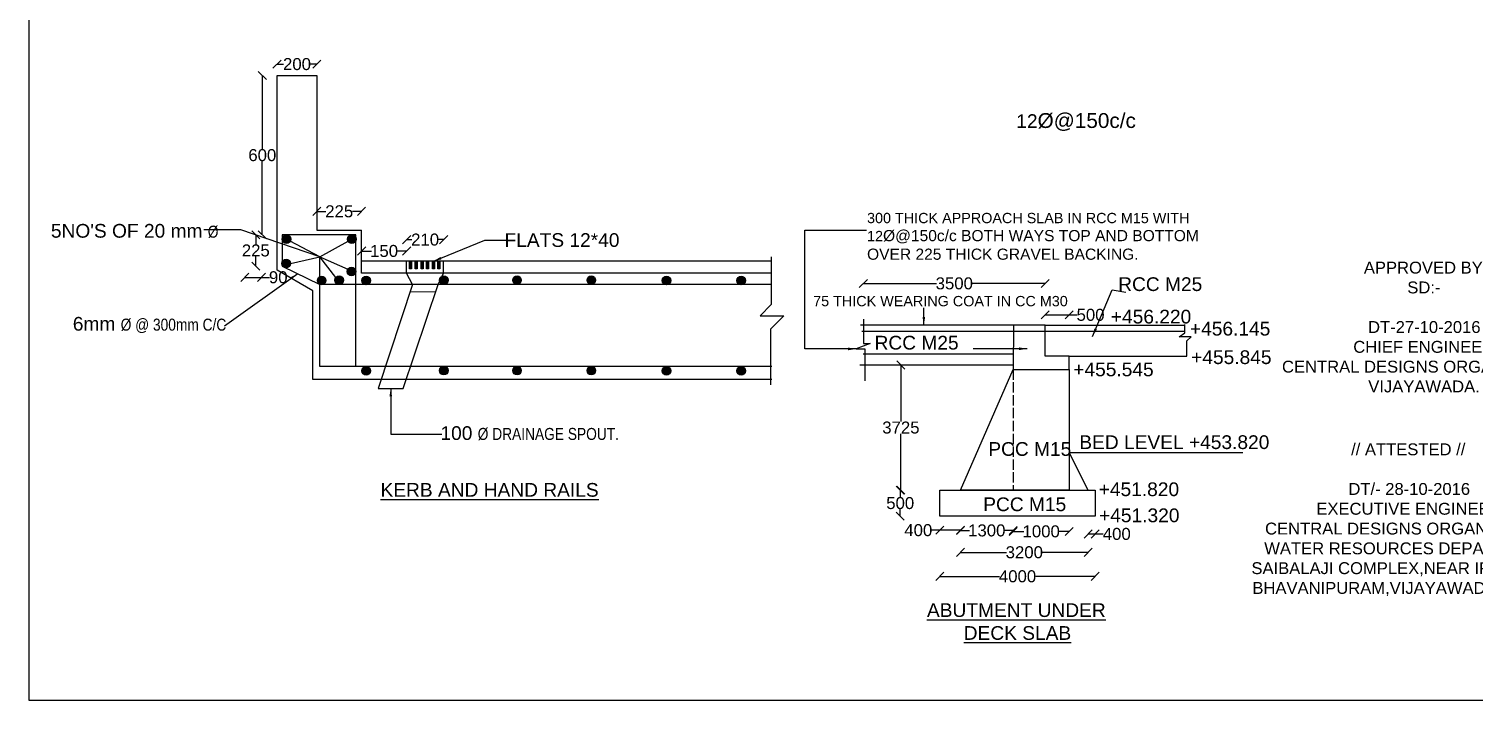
# Model space of a CAD drawing. Header units: millimetres. Extents: x 5124 to 6568637, y 2311 to 91879094.
# Drawn here: x 3844488 to 3861352, y 45936271 to 45944101 of the extents above; entities that cross this region are included whole.
import ezdxf

# ---------------------------------------------------------------- set-up
doc = ezdxf.new("R2010")
doc.units = ezdxf.units.MM
doc.header["$MEASUREMENT"] = 0
doc.linetypes.add('ACAD_ISO02W100', pattern=[15, 12, -3])
for name, color, linetype in [('DIMENSION', 7, 'Continuous'), ('DRAWING', 7, 'Continuous'), ('TEXT', 7, 'Continuous')]:
    doc.layers.add(name, color=color, linetype=linetype)
doc.styles.get("Standard").update_dxf_attribs({"font": 'arial.ttf', "height": 140})
doc.dimstyles.get("Standard").update_dxf_attribs({"dimtxt": 200, "dimasz": 110, "dimexe": 0.18, "dimexo": 0.0625, "dimgap": 0.09, "dimtad": 0, "dimtih": 1, "dimtoh": 1, "dimdec": 0, "dimzin": 0, "dimdsep": 46, "dimtxsty": 'Standard', "dimblk": 'OBLIQUE', "dimcen": 0.09, "dimse1": 1, "dimse2": 1, "dimadec": 0, "dimazin": 0, "dimtfac": 1, "dimtdec": 0, "dimtofl": 0, "dimtmove": 0, "dimatfit": 3, "dimfxl": 1, "dimtolj": 1, "dimtzin": 0, "dimarcsym": 0})

# ---------------------------------------------------------------- blocks, each defined once
blk = doc.blocks.new('_Oblique')
at = {"color": 0, "linetype": 'ByBlock', "lineweight": -2}
blk.add_line((-0.5, -0.5), (0.5, 0.5), dxfattribs=at)
blk = doc.blocks.new('*D110')
at = {"layer": 'Defpoints', "color": 0, "linetype": 'Continuous', "transparency": 16777216}
for p in [(3847848, 45943690), (3847383, 45943557), (3847848, 45943557)]:
    blk.add_point(p, dxfattribs=at)
at = {"layer": 'DIMENSION', "color": 0, "linetype": 'Continuous', "lineweight": -2, "transparency": 16777216}
for p, q in [((3847383, 45943690), (3847460, 45943690)), ((3847848, 45943690), (3847771, 45943690))]:
    blk.add_line(p, q, dxfattribs=at)
at = {"layer": 'DIMENSION', "color": 0, "linetype": 'Continuous', "lineweight": -2, "transparency": 16777216, "xscale": 95, "yscale": 95, "zscale": 95, "rotation": 180}
blk.add_blockref('_Oblique', (3847383, 45943690), dxfattribs=at)
at = {"layer": 'DIMENSION', "color": 0, "linetype": 'Continuous', "lineweight": -2, "transparency": 16777216, "xscale": 95, "yscale": 95, "zscale": 95}
blk.add_blockref('_Oblique', (3847848, 45943690), dxfattribs=at)
at = {"layer": 'DIMENSION', "color": 0, "linetype": 'Continuous', "transparency": 16777216, "insert": (3847616, 45943690), "char_height": 140, "attachment_point": 5}
blk.add_mtext('\\A1;200', dxfattribs=at)
blk = doc.blocks.new('*D111')
at = {"layer": 'Defpoints', "color": 0, "linetype": 'Continuous', "transparency": 16777216}
for p in [(3847383, 45943557), (3847211, 45941699), (3847444, 45941699)]:
    blk.add_point(p, dxfattribs=at)
at = {"layer": 'DIMENSION', "color": 0, "linetype": 'Continuous', "lineweight": -2, "transparency": 16777216}
for p, q in [((3847211, 45943557), (3847211, 45942700)), ((3847211, 45941699), (3847211, 45942556))]:
    blk.add_line(p, q, dxfattribs=at)
at = {"layer": 'DIMENSION', "color": 0, "linetype": 'Continuous', "lineweight": -2, "transparency": 16777216, "xscale": 95, "yscale": 95, "zscale": 95}
for p, rotation in [((3847211, 45943557), 90), ((3847211, 45941699), 270)]:
    blk.add_blockref('_Oblique', p, dxfattribs=dict(at, rotation=rotation))
at = {"layer": 'DIMENSION', "color": 0, "linetype": 'Continuous', "transparency": 16777216, "insert": (3847211, 45942628), "char_height": 140, "attachment_point": 5}
blk.add_mtext('\\A1;600', dxfattribs=at)
blk = doc.blocks.new('*D112')
at = {"layer": 'Defpoints', "color": 0, "linetype": 'Continuous', "transparency": 16777216}
for p in [(3848369.5, 45941972.5), (3847848, 45941755), (3848369.5, 45941754)]:
    blk.add_point(p, dxfattribs=at)
at = {"layer": 'DIMENSION', "color": 0, "linetype": 'Continuous', "lineweight": -2, "transparency": 16777216}
for p, q in [((3847848, 45941972.5), (3847952.2821, 45941972.5)), ((3848369.5, 45941972.5), (3848265.2179, 45941972.5))]:
    blk.add_line(p, q, dxfattribs=at)
at = {"layer": 'DIMENSION', "color": 0, "linetype": 'Continuous', "lineweight": -2, "transparency": 16777216, "xscale": 95, "yscale": 95, "zscale": 95, "rotation": 180}
blk.add_blockref('_Oblique', (3847848, 45941972.5), dxfattribs=at)
at = {"layer": 'DIMENSION', "color": 0, "linetype": 'Continuous', "lineweight": -2, "transparency": 16777216, "xscale": 95, "yscale": 95, "zscale": 95}
blk.add_blockref('_Oblique', (3848369.5, 45941972.5), dxfattribs=at)
at = {"layer": 'DIMENSION', "color": 0, "linetype": 'Continuous', "transparency": 16777216, "insert": (3848108.75, 45941972.5), "char_height": 140, "attachment_point": 5}
blk.add_mtext('\\A1;225', dxfattribs=at)
blk = doc.blocks.new('*D113')
at = {"layer": 'Defpoints', "color": 0, "linetype": 'Continuous', "transparency": 16777216}
for p in [(3848895, 45941510), (3848370, 45941392), (3848895, 45941392)]:
    blk.add_point(p, dxfattribs=at)
at = {"layer": 'DIMENSION', "color": 0, "linetype": 'Continuous', "lineweight": -2, "transparency": 16777216}
for p, q in [((3848370, 45941510), (3848484, 45941510)), ((3848895, 45941510), (3848780, 45941510))]:
    blk.add_line(p, q, dxfattribs=at)
at = {"layer": 'DIMENSION', "color": 0, "linetype": 'Continuous', "lineweight": -2, "transparency": 16777216, "xscale": 95, "yscale": 95, "zscale": 95, "rotation": 180}
blk.add_blockref('_Oblique', (3848370, 45941510), dxfattribs=at)
at = {"layer": 'DIMENSION', "color": 0, "linetype": 'Continuous', "lineweight": -2, "transparency": 16777216, "xscale": 95, "yscale": 95, "zscale": 95}
blk.add_blockref('_Oblique', (3848895, 45941510), dxfattribs=at)
at = {"layer": 'DIMENSION', "color": 0, "linetype": 'Continuous', "transparency": 16777216, "insert": (3848632, 45941510), "char_height": 140, "attachment_point": 5}
blk.add_mtext('\\A1;150', dxfattribs=at)
blk = doc.blocks.new('*D114')
at = {"layer": 'Defpoints', "color": 0, "linetype": 'Continuous', "transparency": 16777216}
for p in [(3849327, 45941643), (3848895, 45941392), (3849327, 45941392)]:
    blk.add_point(p, dxfattribs=at)
at = {"layer": 'DIMENSION', "color": 0, "linetype": 'Continuous', "lineweight": -2, "transparency": 16777216}
for p, q in [((3848895, 45941643), (3848955, 45941643)), ((3849327, 45941643), (3849267, 45941643))]:
    blk.add_line(p, q, dxfattribs=at)
at = {"layer": 'DIMENSION', "color": 0, "linetype": 'Continuous', "lineweight": -2, "transparency": 16777216, "xscale": 95, "yscale": 95, "zscale": 95, "rotation": 180}
blk.add_blockref('_Oblique', (3848895, 45941643), dxfattribs=at)
at = {"layer": 'DIMENSION', "color": 0, "linetype": 'Continuous', "lineweight": -2, "transparency": 16777216, "xscale": 95, "yscale": 95, "zscale": 95}
blk.add_blockref('_Oblique', (3849327, 45941643), dxfattribs=at)
at = {"layer": 'DIMENSION', "color": 0, "linetype": 'Continuous', "transparency": 16777216, "insert": (3849111, 45941643), "char_height": 140, "attachment_point": 5}
blk.add_mtext('\\A1;210', dxfattribs=at)
blk = doc.blocks.new('*D115')
at = {"layer": 'Defpoints', "color": 0, "linetype": 'Continuous', "transparency": 16777216}
for p in [(3847444, 45941699), (3847135, 45941334), (3847444, 45941334)]:
    blk.add_point(p, dxfattribs=at)
at = {"layer": 'DIMENSION', "color": 0, "linetype": 'Continuous', "lineweight": -2, "transparency": 16777216}
for p, q in [((3847135, 45941699), (3847135, 45941588)), ((3847135, 45941334), (3847135, 45941445))]:
    blk.add_line(p, q, dxfattribs=at)
at = {"layer": 'DIMENSION', "color": 0, "linetype": 'Continuous', "lineweight": -2, "transparency": 16777216, "xscale": 95, "yscale": 95, "zscale": 95}
for p, rotation in [((3847135, 45941699), 90), ((3847135, 45941334), 270)]:
    blk.add_blockref('_Oblique', p, dxfattribs=dict(at, rotation=rotation))
at = {"layer": 'DIMENSION', "color": 0, "linetype": 'Continuous', "transparency": 16777216, "insert": (3847135, 45941516), "char_height": 140, "attachment_point": 5}
blk.add_mtext('\\A1;225', dxfattribs=at)
blk = doc.blocks.new('*D116')
at = {"layer": 'Defpoints', "color": 0, "linetype": 'Continuous', "transparency": 16777216}
for p in [(3847007, 45941337), (3847202, 45941330), (3847202, 45941203)]:
    blk.add_point(p, dxfattribs=at)
at = {"layer": 'DIMENSION', "color": 0, "linetype": 'Continuous', "lineweight": -2, "transparency": 16777216}
for p, q in [((3847007, 45941203), (3847202, 45941203)), ((3847202, 45941203), (3847297, 45941203))]:
    blk.add_line(p, q, dxfattribs=at)
at = {"layer": 'DIMENSION', "color": 0, "linetype": 'Continuous', "lineweight": -2, "transparency": 16777216, "xscale": 95, "yscale": 95, "zscale": 95, "rotation": 180}
blk.add_blockref('_Oblique', (3847007, 45941203), dxfattribs=at)
at = {"layer": 'DIMENSION', "color": 0, "linetype": 'Continuous', "lineweight": -2, "transparency": 16777216, "xscale": 95, "yscale": 95, "zscale": 95}
blk.add_blockref('_Oblique', (3847202, 45941203), dxfattribs=at)
at = {"layer": 'DIMENSION', "color": 0, "linetype": 'Continuous', "transparency": 16777216, "insert": (3847397, 45941203), "char_height": 140, "attachment_point": 5}
blk.add_mtext('\\A1;90', dxfattribs=at)
blk = doc.blocks.new('*D117')
at = {"layer": 'Defpoints', "color": 0, "linetype": 'Continuous', "transparency": 16777216}
for p in [(3856347, 45941132), (3854225, 45940647), (3856347, 45940647)]:
    blk.add_point(p, dxfattribs=at)
at = {"layer": 'DIMENSION', "color": 0, "linetype": 'Continuous', "lineweight": -2, "transparency": 16777216}
for p, q in [((3854225, 45941132), (3855077, 45941132)), ((3856347, 45941132), (3855495, 45941132))]:
    blk.add_line(p, q, dxfattribs=at)
at = {"layer": 'DIMENSION', "color": 0, "linetype": 'Continuous', "lineweight": -2, "transparency": 16777216, "xscale": 95, "yscale": 95, "zscale": 95, "rotation": 180}
blk.add_blockref('_Oblique', (3854225, 45941132), dxfattribs=at)
at = {"layer": 'DIMENSION', "color": 0, "linetype": 'Continuous', "lineweight": -2, "transparency": 16777216, "xscale": 95, "yscale": 95, "zscale": 95}
blk.add_blockref('_Oblique', (3856347, 45941132), dxfattribs=at)
at = {"layer": 'DIMENSION', "color": 0, "linetype": 'Continuous', "transparency": 16777216, "insert": (3855286, 45941132), "char_height": 140, "attachment_point": 5}
blk.add_mtext('\\A1;3500', dxfattribs=at)
blk = doc.blocks.new('*D118')
at = {"layer": 'Defpoints', "color": 0, "linetype": 'Continuous', "transparency": 16777216}
for p in [(3856347, 45940647), (3856626.5, 45940765), (3856626.5, 45940285)]:
    blk.add_point(p, dxfattribs=at)
at = {"layer": 'DIMENSION', "color": 0, "linetype": 'Continuous', "lineweight": -2, "transparency": 16777216}
for p, q in [((3856347, 45940765), (3856626.5, 45940765)), ((3856626.5, 45940765), (3856721.5, 45940765))]:
    blk.add_line(p, q, dxfattribs=at)
at = {"layer": 'DIMENSION', "color": 0, "linetype": 'Continuous', "lineweight": -2, "transparency": 16777216, "xscale": 95, "yscale": 95, "zscale": 95, "rotation": 180}
blk.add_blockref('_Oblique', (3856347, 45940765), dxfattribs=at)
at = {"layer": 'DIMENSION', "color": 0, "linetype": 'Continuous', "lineweight": -2, "transparency": 16777216, "xscale": 95, "yscale": 95, "zscale": 95}
blk.add_blockref('_Oblique', (3856626.5, 45940765), dxfattribs=at)
at = {"layer": 'DIMENSION', "color": 0, "linetype": 'Continuous', "transparency": 16777216, "insert": (3856876.010191, 45940765), "char_height": 140, "attachment_point": 5}
blk.add_mtext('\\A1;500', dxfattribs=at)
blk = doc.blocks.new('*D119')
at = {"layer": 'Defpoints', "color": 0, "linetype": 'Continuous', "transparency": 16777216}
for p in [(3854663, 45940180), (3855118, 45940180), (3855118, 45938720)]:
    blk.add_point(p, dxfattribs=at)
at = {"layer": 'DIMENSION', "color": 0, "linetype": 'Continuous', "lineweight": -2, "transparency": 16777216}
for p, q in [((3854663, 45940180), (3854663, 45939522)), ((3854663, 45938720), (3854663, 45939379))]:
    blk.add_line(p, q, dxfattribs=at)
at = {"layer": 'DIMENSION', "color": 0, "linetype": 'Continuous', "lineweight": -2, "transparency": 16777216, "xscale": 95, "yscale": 95, "zscale": 95}
for p, rotation in [((3854663, 45940180), 90), ((3854663, 45938720), 270)]:
    blk.add_blockref('_Oblique', p, dxfattribs=dict(at, rotation=rotation))
at = {"layer": 'DIMENSION', "color": 0, "linetype": 'Continuous', "transparency": 16777216, "insert": (3854663, 45939450), "char_height": 140, "attachment_point": 5}
blk.add_mtext('\\A1;3725', dxfattribs=at)
blk = doc.blocks.new('*D120')
at = {"layer": 'Defpoints', "color": 0, "linetype": 'Continuous', "transparency": 16777216}
for p in [(3854655, 45938720), (3855118, 45938720), (3855118, 45938418)]:
    blk.add_point(p, dxfattribs=at)
at = {"layer": 'DIMENSION', "color": 0, "linetype": 'Continuous', "lineweight": -2, "transparency": 16777216}
for p, q in [((3854655, 45938720), (3854655, 45938641)), ((3854655, 45938418), (3854655, 45938497))]:
    blk.add_line(p, q, dxfattribs=at)
at = {"layer": 'DIMENSION', "color": 0, "linetype": 'Continuous', "lineweight": -2, "transparency": 16777216, "xscale": 95, "yscale": 95, "zscale": 95}
for p, rotation in [((3854655, 45938720), 90), ((3854655, 45938418), 270)]:
    blk.add_blockref('_Oblique', p, dxfattribs=dict(at, rotation=rotation))
at = {"layer": 'DIMENSION', "color": 0, "linetype": 'Continuous', "transparency": 16777216, "insert": (3854655, 45938569), "char_height": 140, "attachment_point": 5}
blk.add_mtext('\\A1;500', dxfattribs=at)
blk = doc.blocks.new('*D121')
at = {"layer": 'Defpoints', "color": 0, "linetype": 'Continuous', "transparency": 16777216}
for p in [(3855118, 45938720), (3855358, 45938720), (3855118, 45938253)]:
    blk.add_point(p, dxfattribs=at)
at = {"layer": 'DIMENSION', "color": 0, "linetype": 'Continuous', "lineweight": -2, "transparency": 16777216}
for p, q in [((3855118, 45938253), (3855024, 45938253)), ((3855358, 45938253), (3855118, 45938253))]:
    blk.add_line(p, q, dxfattribs=at)
at = {"layer": 'DIMENSION', "color": 0, "linetype": 'Continuous', "lineweight": -2, "transparency": 16777216, "xscale": 95, "yscale": 95, "zscale": 95, "rotation": 180}
blk.add_blockref('_Oblique', (3855118, 45938253), dxfattribs=at)
at = {"layer": 'DIMENSION', "color": 0, "linetype": 'Continuous', "lineweight": -2, "transparency": 16777216, "xscale": 95, "yscale": 95, "zscale": 95}
blk.add_blockref('_Oblique', (3855358, 45938253), dxfattribs=at)
at = {"layer": 'DIMENSION', "color": 0, "linetype": 'Continuous', "transparency": 16777216, "insert": (3854866, 45938253), "char_height": 140, "attachment_point": 5}
blk.add_mtext('\\A1;400', dxfattribs=at)
blk = doc.blocks.new('*D122')
at = {"layer": 'Defpoints', "color": 0, "linetype": 'Continuous', "transparency": 16777216}
for p in [(3855358, 45938720), (3855973, 45938720), (3855973, 45938250)]:
    blk.add_point(p, dxfattribs=at)
at = {"layer": 'DIMENSION', "color": 0, "linetype": 'Continuous', "lineweight": -2, "transparency": 16777216}
for p, q in [((3855358, 45938250), (3855463, 45938250)), ((3855973, 45938250), (3855868, 45938250))]:
    blk.add_line(p, q, dxfattribs=at)
at = {"layer": 'DIMENSION', "color": 0, "linetype": 'Continuous', "lineweight": -2, "transparency": 16777216, "xscale": 95, "yscale": 95, "zscale": 95, "rotation": 180}
blk.add_blockref('_Oblique', (3855358, 45938250), dxfattribs=at)
at = {"layer": 'DIMENSION', "color": 0, "linetype": 'Continuous', "lineweight": -2, "transparency": 16777216, "xscale": 95, "yscale": 95, "zscale": 95}
blk.add_blockref('_Oblique', (3855973, 45938250), dxfattribs=at)
at = {"layer": 'DIMENSION', "color": 0, "linetype": 'Continuous', "transparency": 16777216, "insert": (3855665, 45938250), "char_height": 140, "attachment_point": 5}
blk.add_mtext('\\A1;1300', dxfattribs=at)
blk = doc.blocks.new('*D123')
at = {"layer": 'Defpoints', "color": 0, "linetype": 'Continuous', "transparency": 16777216}
for p in [(3855973, 45938720), (3856626, 45938720), (3856626, 45938239)]:
    blk.add_point(p, dxfattribs=at)
at = {"layer": 'DIMENSION', "color": 0, "linetype": 'Continuous', "lineweight": -2, "transparency": 16777216}
for p, q in [((3855973, 45938239), (3856097, 45938239)), ((3856626, 45938239), (3856502, 45938239))]:
    blk.add_line(p, q, dxfattribs=at)
at = {"layer": 'DIMENSION', "color": 0, "linetype": 'Continuous', "lineweight": -2, "transparency": 16777216, "xscale": 95, "yscale": 95, "zscale": 95, "rotation": 180}
blk.add_blockref('_Oblique', (3855973, 45938239), dxfattribs=at)
at = {"layer": 'DIMENSION', "color": 0, "linetype": 'Continuous', "lineweight": -2, "transparency": 16777216, "xscale": 95, "yscale": 95, "zscale": 95}
blk.add_blockref('_Oblique', (3856626, 45938239), dxfattribs=at)
at = {"layer": 'DIMENSION', "color": 0, "linetype": 'Continuous', "transparency": 16777216, "insert": (3856300, 45938239), "char_height": 140, "attachment_point": 5}
blk.add_mtext('\\A1;1000', dxfattribs=at)
blk = doc.blocks.new('*D124')
at = {"layer": 'Defpoints', "color": 0, "linetype": 'Continuous', "transparency": 16777216}
for p in [(3856849, 45938720), (3856930, 45938720), (3856930, 45938209)]:
    blk.add_point(p, dxfattribs=at)
at = {"layer": 'DIMENSION', "color": 0, "linetype": 'Continuous', "lineweight": -2, "transparency": 16777216}
for p, q in [((3856849, 45938209), (3856930, 45938209)), ((3856930, 45938209), (3857025, 45938209))]:
    blk.add_line(p, q, dxfattribs=at)
at = {"layer": 'DIMENSION', "color": 0, "linetype": 'Continuous', "lineweight": -2, "transparency": 16777216, "xscale": 95, "yscale": 95, "zscale": 95, "rotation": 180}
blk.add_blockref('_Oblique', (3856849, 45938209), dxfattribs=at)
at = {"layer": 'DIMENSION', "color": 0, "linetype": 'Continuous', "lineweight": -2, "transparency": 16777216, "xscale": 95, "yscale": 95, "zscale": 95}
blk.add_blockref('_Oblique', (3856930, 45938209), dxfattribs=at)
at = {"layer": 'DIMENSION', "color": 0, "linetype": 'Continuous', "transparency": 16777216, "insert": (3857182, 45938209), "char_height": 140, "attachment_point": 5}
blk.add_mtext('\\A1;400', dxfattribs=at)
blk = doc.blocks.new('*D125')
at = {"layer": 'Defpoints', "color": 0, "linetype": 'Continuous', "transparency": 16777216}
for p in [(3855358, 45938720), (3856849, 45938720), (3856849, 45937995)]:
    blk.add_point(p, dxfattribs=at)
at = {"layer": 'DIMENSION', "color": 0, "linetype": 'Continuous', "lineweight": -2, "transparency": 16777216}
for p, q in [((3855358, 45937995), (3855894, 45937995)), ((3856849, 45937995), (3856312, 45937995))]:
    blk.add_line(p, q, dxfattribs=at)
at = {"layer": 'DIMENSION', "color": 0, "linetype": 'Continuous', "lineweight": -2, "transparency": 16777216, "xscale": 95, "yscale": 95, "zscale": 95, "rotation": 180}
blk.add_blockref('_Oblique', (3855358, 45937995), dxfattribs=at)
at = {"layer": 'DIMENSION', "color": 0, "linetype": 'Continuous', "lineweight": -2, "transparency": 16777216, "xscale": 95, "yscale": 95, "zscale": 95}
blk.add_blockref('_Oblique', (3856849, 45937995), dxfattribs=at)
at = {"layer": 'DIMENSION', "color": 0, "linetype": 'Continuous', "transparency": 16777216, "insert": (3856103, 45937995), "char_height": 140, "attachment_point": 5}
blk.add_mtext('\\A1;3200', dxfattribs=at)
blk = doc.blocks.new('*D126')
at = {"layer": 'Defpoints', "color": 0, "linetype": 'Continuous', "transparency": 16777216}
for p in [(3855118, 45938418), (3856930, 45938418), (3856930, 45937715)]:
    blk.add_point(p, dxfattribs=at)
at = {"layer": 'DIMENSION', "color": 0, "linetype": 'Continuous', "lineweight": -2, "transparency": 16777216}
for p, q in [((3855118, 45937715), (3855813, 45937715)), ((3856930, 45937715), (3856236, 45937715))]:
    blk.add_line(p, q, dxfattribs=at)
at = {"layer": 'DIMENSION', "color": 0, "linetype": 'Continuous', "lineweight": -2, "transparency": 16777216, "xscale": 95, "yscale": 95, "zscale": 95, "rotation": 180}
blk.add_blockref('_Oblique', (3855118, 45937715), dxfattribs=at)
at = {"layer": 'DIMENSION', "color": 0, "linetype": 'Continuous', "lineweight": -2, "transparency": 16777216, "xscale": 95, "yscale": 95, "zscale": 95}
blk.add_blockref('_Oblique', (3856930, 45937715), dxfattribs=at)
at = {"layer": 'DIMENSION', "color": 0, "linetype": 'Continuous', "transparency": 16777216, "insert": (3856024, 45937715), "char_height": 140, "attachment_point": 5}
blk.add_mtext('\\A1;4000', dxfattribs=at)

msp = doc.modelspace()

# ---------------------------------------------------------------- hatches: boundary and pattern name
at = {"layer": 'DRAWING', "linetype": 'Continuous'}
h = msp.add_hatch(color=256, dxfattribs=at)
h.dxf.hatch_style = 1
h.paths.add_polyline_path([(3847495.5, 45941699), (3847491.5, 45941699, 0.360439), (3847444, 45941656.3), (3847444, 45941641.7, 0.9290555), (3847543.5, 45941649, 0.402552)])
h = msp.add_hatch(color=256, dxfattribs=at)
h.dxf.hatch_style = 1
h.paths.add_polyline_path([(3848258.5, 45941699), (3848254.5, 45941699, 0.360439), (3848207, 45941656.3), (3848207, 45941641.7, 0.9290555), (3848306.5, 45941649, 0.402552)])
h = msp.add_hatch(color=256, dxfattribs=at)
h.dxf.hatch_style = 1
h.paths.add_polyline_path([(3847491.5, 45941414.5), (3847487.5, 45941414.5, 0.360439), (3847440, 45941371.8), (3847440, 45941357.2, 0.9290555), (3847539.5, 45941364.5, 0.402552)])
h = msp.add_hatch(color=256, dxfattribs=at)
h.dxf.hatch_style = 1
h.paths.add_polyline_path([(3848253.5, 45941321.5), (3848249.5, 45941321.5, 0.360439), (3848202, 45941278.8), (3848202, 45941264.2, 0.9290555), (3848301.5, 45941271.5, 0.402552)])
h = msp.add_hatch(color=256, dxfattribs=at)
h.dxf.hatch_style = 1
h.paths.add_polyline_path([(3848952, 45941391.5), (3848928, 45941391.5), (3848928, 45941303.5), (3848952, 45941303.5)])
h = msp.add_hatch(color=256, dxfattribs=at)
h.dxf.hatch_style = 1
h.paths.add_polyline_path([(3849019, 45941391.5), (3848995, 45941391.5), (3848995, 45941303.5), (3849019, 45941303.5)])
h = msp.add_hatch(color=256, dxfattribs=at)
h.dxf.hatch_style = 1
h.paths.add_polyline_path([(3849087.5, 45941391.5), (3849063.5, 45941391.5), (3849063.5, 45941303.5), (3849087.5, 45941303.5)])
h = msp.add_hatch(color=256, dxfattribs=at)
h.dxf.hatch_style = 1
h.paths.add_polyline_path([(3849151.5, 45941391.5), (3849127.5, 45941391.5), (3849127.5, 45941303.5), (3849151.5, 45941303.5)])
h = msp.add_hatch(color=256, dxfattribs=at)
h.dxf.hatch_style = 1
h.paths.add_polyline_path([(3849220.5, 45941391.5), (3849196.5, 45941391.5), (3849196.5, 45941303.5), (3849220.5, 45941303.5)])
h = msp.add_hatch(color=256, dxfattribs=at)
h.dxf.hatch_style = 1
h.paths.add_polyline_path([(3849284, 45941391.5), (3849260, 45941391.5), (3849260, 45941303.5), (3849284, 45941303.5)])
h = msp.add_hatch(color=256, dxfattribs=at)
h.dxf.hatch_style = 1
h.paths.add_polyline_path([(3847905.5, 45941216.5), (3847901.5, 45941216.5, 0.360439), (3847854, 45941173.8), (3847854, 45941159.2, 0.9290555), (3847953.5, 45941166.5, 0.402552)])
h = msp.add_hatch(color=256, dxfattribs=at)
h.dxf.hatch_style = 1
h.paths.add_polyline_path([(3848110, 45941219), (3848106, 45941219, 0.360439), (3848058.5, 45941176.3), (3848058.5, 45941161.7, 0.9290555), (3848158, 45941169, 0.402552)])
h = msp.add_hatch(color=256, dxfattribs=at)
h.dxf.hatch_style = 1
h.paths.add_polyline_path([(3848424, 45941217.5), (3848420, 45941217.5, 0.360439), (3848372.5, 45941174.8), (3848372.5, 45941160.2, 0.9290555), (3848472, 45941167.5, 0.402552)])
h = msp.add_hatch(color=256, dxfattribs=at)
h.dxf.hatch_style = 1
h.paths.add_polyline_path([(3849332, 45941219), (3849328, 45941219, 0.360439), (3849280.5, 45941176.4), (3849280.5, 45941161.7, 0.9290555), (3849380, 45941169, 0.402552)])
h = msp.add_hatch(color=256, dxfattribs=at)
h.dxf.hatch_style = 1
h.paths.add_polyline_path([(3850185.5, 45941219), (3850181.5, 45941219, 0.360439), (3850134, 45941176.4), (3850134, 45941161.7, 0.9290555), (3850233.5, 45941169, 0.402552)])
h = msp.add_hatch(color=256, dxfattribs=at)
h.dxf.hatch_style = 1
h.paths.add_polyline_path([(3851052.5, 45941219), (3851048.5, 45941219, 0.360439), (3851001, 45941176.4), (3851001, 45941161.7, 0.9290555), (3851100.5, 45941169, 0.402552)])
h = msp.add_hatch(color=256, dxfattribs=at)
h.dxf.hatch_style = 1
h.paths.add_polyline_path([(3851930.5, 45941217.5), (3851926.5, 45941217.5, 0.360439), (3851879, 45941174.8), (3851879, 45941160.2, 0.9290555), (3851978.5, 45941167.5, 0.402552)])
h = msp.add_hatch(color=256, dxfattribs=at)
h.dxf.hatch_style = 1
h.paths.add_polyline_path([(3852802, 45941217.5), (3852798, 45941217.5, 0.360439), (3852750.5, 45941174.8), (3852750.5, 45941160.2, 0.9290555), (3852850, 45941167.5, 0.402552)])
h = msp.add_hatch(color=256, dxfattribs=at)
h.dxf.hatch_style = 1
h.paths.add_polyline_path([(3848424, 45940163), (3848420, 45940163, 0.360439), (3848372.5, 45940120.3), (3848372.5, 45940105.7, 0.9290555), (3848472, 45940113, 0.402552)])
h = msp.add_hatch(color=256, dxfattribs=at)
h.dxf.hatch_style = 1
h.paths.add_polyline_path([(3849332, 45940164.5), (3849328, 45940164.5, 0.360439), (3849280.5, 45940121.9), (3849280.5, 45940107.2, 0.9290555), (3849380, 45940114.5, 0.402552)])
h = msp.add_hatch(color=256, dxfattribs=at)
h.dxf.hatch_style = 1
h.paths.add_polyline_path([(3850185.5, 45940164.5), (3850181.5, 45940164.5, 0.360439), (3850134, 45940121.9), (3850134, 45940107.2, 0.9290555), (3850233.5, 45940114.5, 0.402552)])
h = msp.add_hatch(color=256, dxfattribs=at)
h.dxf.hatch_style = 1
h.paths.add_polyline_path([(3851052.5, 45940164.5), (3851048.5, 45940164.5, 0.360439), (3851001, 45940121.9), (3851001, 45940107.2, 0.9290555), (3851100.5, 45940114.5, 0.402552)])
h = msp.add_hatch(color=256, dxfattribs=at)
h.dxf.hatch_style = 1
h.paths.add_polyline_path([(3851930.5, 45940163), (3851926.5, 45940163, 0.360439), (3851879, 45940120.3), (3851879, 45940105.7, 0.9290555), (3851978.5, 45940113, 0.402552)])
h = msp.add_hatch(color=256, dxfattribs=at)
h.dxf.hatch_style = 1
h.paths.add_polyline_path([(3852802, 45940163), (3852798, 45940163, 0.360439), (3852750.5, 45940120.3), (3852750.5, 45940105.7, 0.9290555), (3852850, 45940113, 0.402552)])

# ---------------------------------------------------------------- linework, layer by layer
for p, q in [((3847884, 45940163), (3847884, 45941443)), ((3853156, 45941391.5), (3848369.5, 45941391.5)), ((3853156, 45941251.5), (3848369.5, 45941251.5)), ((3853156, 45941119), (3847884, 45941119)), ((3853156, 45940163), (3847884, 45940163))]:
    msp.add_line(p, q, dxfattribs=at)
for points in [[(3870007.4, 45954216.1), (3844487.5, 45954216.1), (3844487.5, 45936271.4), (3870007.4, 45936271.4)], [(3848928, 45941391.5), (3848952, 45941391.5), (3848952, 45941303.5), (3848928, 45941303.5)], [(3848995, 45941391.5), (3849019, 45941391.5), (3849019, 45941303.5), (3848995, 45941303.5)], [(3849063.5, 45941391.5), (3849087.5, 45941391.5), (3849087.5, 45941303.5), (3849063.5, 45941303.5)], [(3849127.5, 45941391.5), (3849151.5, 45941391.5), (3849151.5, 45941303.5), (3849127.5, 45941303.5)], [(3849196.5, 45941391.5), (3849220.5, 45941391.5), (3849220.5, 45941303.5), (3849196.5, 45941303.5)], [(3849260, 45941391.5), (3849284, 45941391.5), (3849284, 45941303.5), (3849260, 45941303.5)], [(3856626.5, 45938720.5), (3855357.5, 45938720.5), (3855973, 45940129), (3856626.5, 45940129)], [(3855118.5, 45938720.5), (3856930, 45938720.5), (3856930, 45938417.5), (3855118.5, 45938417.5)]]:
    msp.add_lwpolyline(points, close=True, dxfattribs=at)
for points in [[(3847800.5, 45941045), (3847383, 45941285), (3847383, 45943557), (3847848, 45943557), (3847848, 45941755), (3848369.5, 45941754)], [(3847884, 45941443), (3846962.5, 45941758), (3846529.5, 45941758)], [(3848304, 45940163), (3848304, 45941699), (3847444, 45941699), (3847444, 45941333.5), (3847884, 45941119)], [(3848369.5, 45941251.5), (3848369.5, 45941754)], [(3847884, 45941443), (3847537.8, 45941625.7)], [(3847539.5, 45941364.5), (3847884, 45941443), (3848212.7, 45941624.8)], [(3847884, 45941443), (3848210.1, 45941299.6)], [(3848068.6, 45941199.8), (3847884, 45941443)], [(3848962.5, 45941119), (3848895, 45941251.5), (3848895, 45941391.5)], [(3849327, 45941251.5), (3849327, 45941391.5)], [(3853148.5, 45941440.5), (3853148.5, 45940887.5), (3853019, 45940752.5), (3853298.5, 45940752.5), (3853140.5, 45940598.5), (3853140.5, 45939947.5)], [(3848962.5, 45941119), (3848563.5, 45939908), (3848856, 45939908), (3849262.5, 45941119), (3849327, 45941251.5)], [(3853156, 45940012), (3847800.5, 45940012), (3847800.5, 45941045)], [(3848935.3, 45941036.4), (3849234.3, 45941035.1)], [(3854225, 45940716), (3854225, 45940430.5), (3854303.5, 45940430.5), (3854142, 45940368), (3854241, 45940368), (3854241, 45939995)], [(3855976.5, 45940647), (3854191, 45940647)], [(3856626.5, 45940129), (3856626.5, 45940285), (3856347, 45940285), (3856347, 45940647), (3855976.5, 45940647), (3855973, 45940129)], [(3856347, 45940647), (3857976.5, 45940647)], [(3856626.5, 45940285), (3857998, 45940285), (3857998, 45940462.5), (3858050, 45940509.5), (3857909.5, 45940509.5), (3857976.5, 45940554.5), (3857976.5, 45940651.5)], [(3854208.5, 45940577), (3857976.5, 45940577)], [(3855974.2, 45940305), (3854224.5, 45940305)], [(3855973.3, 45940180), (3854183.5, 45940180)], [(3856849, 45938720.5), (3856626.5, 45939159.5), (3858651.5, 45939159.5)]]:
    msp.add_lwpolyline(points, dxfattribs=at)
at = {"layer": 'DRAWING', "linetype": 'ACAD_ISO02W100', "ltscale": 10}
msp.add_lwpolyline([(3855973, 45940129), (3855973, 45938720.5)], dxfattribs=at)
at = {"layer": 'DRAWING', "linetype": 'Continuous'}
for centre in [(3847493.5, 45941649), (3848256.5, 45941649), (3847489.5, 45941364.5), (3848251.5, 45941271.5), (3847903.5, 45941166.5), (3848108, 45941169), (3848422, 45941167.5), (3849330, 45941169), (3850183.5, 45941169), (3851050.5, 45941169), (3851928.5, 45941167.5), (3852800, 45941167.5), (3848422, 45940113), (3849330, 45940114.5), (3850183.5, 45940114.5), (3851050.5, 45940114.5), (3851928.5, 45940113), (3852800, 45940113)]:
    msp.add_circle(centre, 50, dxfattribs=at)

# ---------------------------------------------------------------- texts
at = {"layer": 'TEXT', "linetype": 'Continuous', "attachment_point": 1}
for s, insert, char_height, width in [('12{\\H1.0833x;Ø@150c/c}', (3856009.3, 45943118.8), 160, 2310.438), ("5NO'S OF 20 mm {\\fArial Narrow|b0|i0|c0|p34;\\H0.875x;Ø}", (3844744.1, 45941825.7), 160, 2185.093), ('300 THICK APPROACH SLAB IN RCC M15 WITH 12{\\H1.0833x;Ø@150c/c BOTH WAYS TOP AND BOTTOM OVER 225 THICK GRAVEL BACKING.\\P} ', (3854268, 45941954.9), 120, 4254.806), ('FLATS 12*40', (3850037.4, 45941718.1), 160, 2185.093), ('RCC M25', (3857198.7, 45941203.5), 160, 973.824), ('75 THICK WEARING COAT IN CC M30', (3853639.3, 45940985.9), 120, 2964.529), ('+456.220', (3857112.7, 45940824.6), 160, 973.824), ('6mm {\\fArial Narrow|b0|i0|c0|p34;\\H0.875x;Ø @ 300mm C/C}', (3844999.9, 45940741.1), 160, 2185.093), ('+456.145', (3858035.7, 45940684.2), 160, 973.824), ('RCC M25', (3854355.7, 45940520.7), 160, 973.824), ('+455.845', (3858049.7, 45940351.5), 160, 973.824), ('+455.545', (3856674.2, 45940209.2), 160, 973.824), ('100 {\\fArial Narrow|b0|i0|c0|p34;\\H0.875x;Ø DRAINAGE SPOUT.}', (3849289.9, 45939466.1), 160, 2185.093), ('PCC M15', (3855682.7, 45939280.6), 160, 973.824), ('BED LEVEL +453.820', (3856744.7, 45939360.2), 160, 2410.996), ('\\pi8.9855;{\\LKERB AND HAND RAILS}', (3848581.3, 45938803.8), 160, 2536.17), ('+451.820', (3856971.1, 45938811), 160, 973.824), ('PCC M15', (3855623.6, 45938635.5), 160, 973.824), ('+451.320', (3856975.2, 45938506.7), 160, 973.824), ('\\pi0.8;{\\LABUTMENT UNDER \\P\\pi429.72;DECK SLAB}', (3854966.3, 45937400.9), 160, 2084.983)]:
    msp.add_mtext(s, dxfattribs=dict(at, insert=insert, char_height=char_height, width=width))
at = {"layer": 'TEXT', "char_height": 138.563, "width": 6954.896, "attachment_point": 1}
for s, insert in [('\\pi2784.3;APPROVED BY\\P\\pi3291.2;SD:-  \\P\\pi3477.4;\\P\\pi2833;DT-27-10-2016\\P\\pi2660.7;CHIEF ENGINEER                \\P\\pi1775.2; CENTRAL DESIGNS ORGANISATION\\P\\pi2835.5;VIJAYAWADA.', (3857281.2, 45941385.5)), ('\\pi2810.6;// ATTESTED //\\P\\pi3477.4;\\P\\pi2779.2;DT/- 28-10-2016\\P\\pi2405.3;EXECUTIVE ENGINEER                \\P\\pi1806.9;CENTRAL DESIGNS ORGANISATION\\P\\pi1797.4;WATER RESOURCES DEPARTMENT\\P\\pi1647.5;SAIBALAJI COMPLEX,NEAR IRON YARD\\P\\pi1658.8;BHAVANIPURAM,VIJAYAWADA-520 012.', (3857105.7, 45939265.6))]:
    msp.add_mtext(s, dxfattribs=dict(at, insert=insert))

# ---------------------------------------------------------------- dimensions: what is measured, and where the dimension line sits
at = {"layer": 'DIMENSION', "linetype": 'Continuous'}
for base, p1, p2, text, picture, middle in [((3847848, 45943689.5), (3847383, 45943557), (3847848, 45943557), '200', '*D110', (3847615.5, 45943689.5)), ((3848369.5, 45941972.5), (3847848, 45941755), (3848369.5, 45941754), '225', '*D112', (3848108.8, 45941972.5)), ((3849327, 45941643), (3848895, 45941391.5), (3849327, 45941391.5), '210', '*D114', (3849111, 45941643)), ((3848895, 45941510), (3848369.5, 45941391.5), (3848895, 45941391.5), '150', '*D113', (3848632.2, 45941510)), ((3847202, 45941203), (3847007, 45941337), (3847202, 45941330.5), '90', '*D116', (3847397.1, 45941203)), ((3856347, 45941131.5), (3854225, 45940647), (3856347, 45940647), '3500', '*D117', (3855286, 45941131.5)), ((3856626.5, 45940765), (3856347, 45940647), (3856626.5, 45940285), '500', '*D118', (3856876, 45940765)), ((3855118.5, 45938253), (3855357.5, 45938720.5), (3855118.5, 45938720.5), '400', '*D121', (3854866.2, 45938253)), ((3855973, 45938250), (3855357.5, 45938720.5), (3855973, 45938720.5), '1300', '*D122', (3855665.2, 45938250)), ((3856849, 45937995), (3855357.5, 45938720.5), (3856849, 45938720.5), '3200', '*D125', (3856103.2, 45937995)), ((3856626.5, 45938239), (3855973, 45938720.5), (3856626.5, 45938720.5), '1000', '*D123', (3856299.8, 45938239)), ((3856930, 45938209), (3856849, 45938720.5), (3856930, 45938720.5), '400', '*D124', (3857182.3, 45938209)), ((3856930, 45937715), (3855118.5, 45938417.5), (3856930, 45938417.5), '4000', '*D126', (3856024.2, 45937715))]:
    dim = msp.add_linear_dim(base=base, p1=p1, p2=p2, text=text, dimstyle='Standard', override={"dimasz": 95, "dimarcsym": 1}, dxfattribs=at)
    dim.commit()
    dim.dimension.update_dxf_attribs({"geometry": picture, "text_midpoint": middle})
for base, p1, p2, text, picture, middle in [((3847211.5, 45941699), (3847383, 45943557), (3847444, 45941699), '600', '*D111', (3847211.5, 45942628)), ((3847135.5, 45941333.5), (3847444, 45941699), (3847444, 45941333.5), '225', '*D115', (3847135.5, 45941516.2)), ((3854663, 45940180), (3855118.5, 45938720.5), (3855118.5, 45940180), '3725', '*D119', (3854663, 45939450.3)), ((3854655.5, 45938720.5), (3855118.5, 45938417.5), (3855118.5, 45938720.5), '500', '*D120', (3854655.5, 45938569))]:
    dim = msp.add_linear_dim(base=base, p1=p1, p2=p2, angle=90, text=text, dimstyle='Standard', override={"dimasz": 95, "dimarcsym": 1}, dxfattribs=at)
    dim.commit()
    dim.dimension.update_dxf_attribs({"geometry": picture, "text_midpoint": middle})

# ---------------------------------------------------------------- leaders
at = {"layer": 'DRAWING', "linetype": 'Continuous'}
for points in [[(3854142, 45940368), (3853543, 45940368), (3853543, 45941755), (3854261.5, 45941755)], [(3849208.5, 45941391.5), (3849809.5, 45941635), (3850071, 45941635)], [(3847623.8, 45941245.8), (3846769.5, 45940634.5)], [(3856898.5, 45940513), (3857127, 45941056), (3857289.5, 45941029)], [(3854930.5, 45940647), (3854930.5, 45940846)], [(3856136.5, 45940370), (3855508, 45940370)], [(3848709.8, 45939908), (3848709.8, 45939373), (3849306, 45939373)]]:
    msp.add_leader(points, dimstyle='Standard', override={"dimasz": 95, "dimgap": 0.09, "dimtad": 0, "dimarcsym": 1}, dxfattribs=at)

doc.saveas('drawing.dxf')
